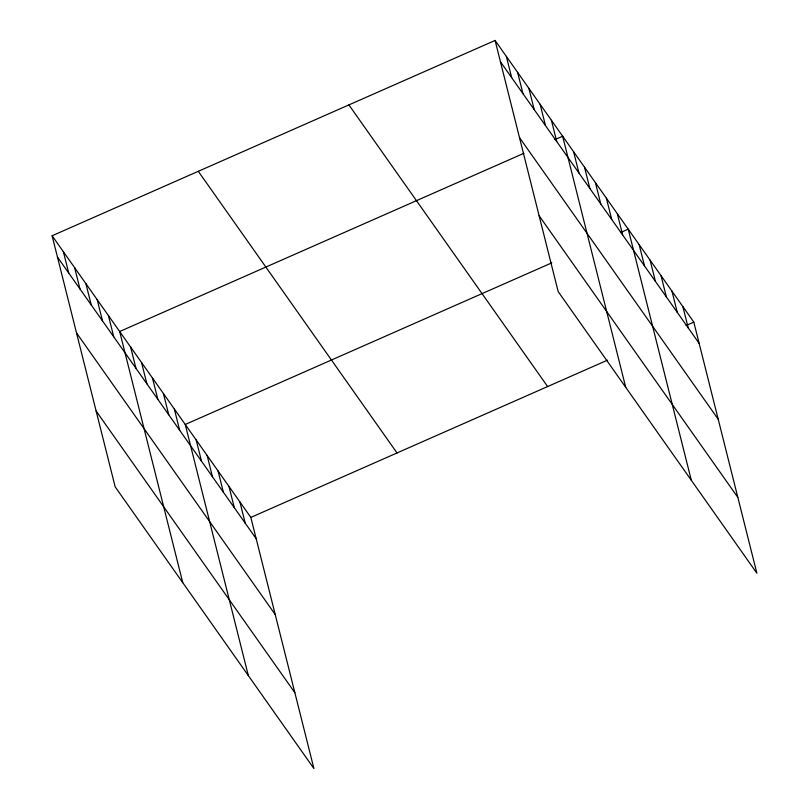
<?xml version="1.0" encoding="UTF-8"?>
<svg xmlns="http://www.w3.org/2000/svg" width="809" height="809" viewBox="0 0 809 809"><rect width="100%" height="100%" fill="white"/><g stroke="black" fill="none" stroke-linecap="round" stroke-linejoin="round"><path stroke-width="1.21" d="M52.11 235.763L250.83 517.416L313.912 768.55L115.191 486.897L52.11 235.763L495.088 40.45L693.809 322.103L756.89 573.237L558.17 291.584L495.088 40.45M523.888 153.305L119.671 331.518L182.753 582.662M554.903 139.633L562.649 136.215L625.731 387.349M551.819 262.854L185.251 424.472L248.333 675.606M620.483 232.577L628.229 229.159L691.311 480.293M250.83 517.416L607.428 360.187M686.062 325.521L693.809 322.103M500.437 61.747L699.158 343.4M519.489 137.591L718.21 419.244M539.118 215.74L737.838 497.393M348.901 104.907L547.622 386.56M198.296 171.306L397.017 452.959M57.459 257.06L256.18 538.713M76.511 332.904L275.232 614.557M96.14 411.043L294.86 692.706M682.877 306.611L688.226 327.908M671.955 291.119L677.295 312.416M661.024 275.636L666.373 296.933M650.092 260.144L655.442 281.441M639.161 244.652L644.51 265.949M617.297 213.667L622.647 234.964M606.376 198.175L611.725 219.472M595.444 182.682L600.794 203.979M584.513 167.19L589.862 188.487M573.581 151.708L578.931 173.005M551.394 120.248L556.744 141.545M540.129 104.29L545.478 125.587M528.874 88.333L534.223 109.63M517.608 72.375L522.958 93.672M506.353 56.408L511.703 77.704M239.899 501.924L245.248 523.221M228.967 486.431L234.317 507.728M218.046 470.939L223.395 492.236M207.114 455.447L212.464 476.744M196.183 439.965L201.532 461.251M174.319 408.98L179.669 430.277M163.398 393.487L168.747 414.784M152.466 377.995L157.816 399.292M141.535 362.503L146.884 383.8M130.603 347.01L135.952 368.307M108.416 315.561L113.766 336.857M97.151 299.603L102.5 320.9M85.896 283.646L91.245 304.932M74.63 267.678L79.98 288.975M63.375 251.72L68.714 273.017"/></g></svg>
